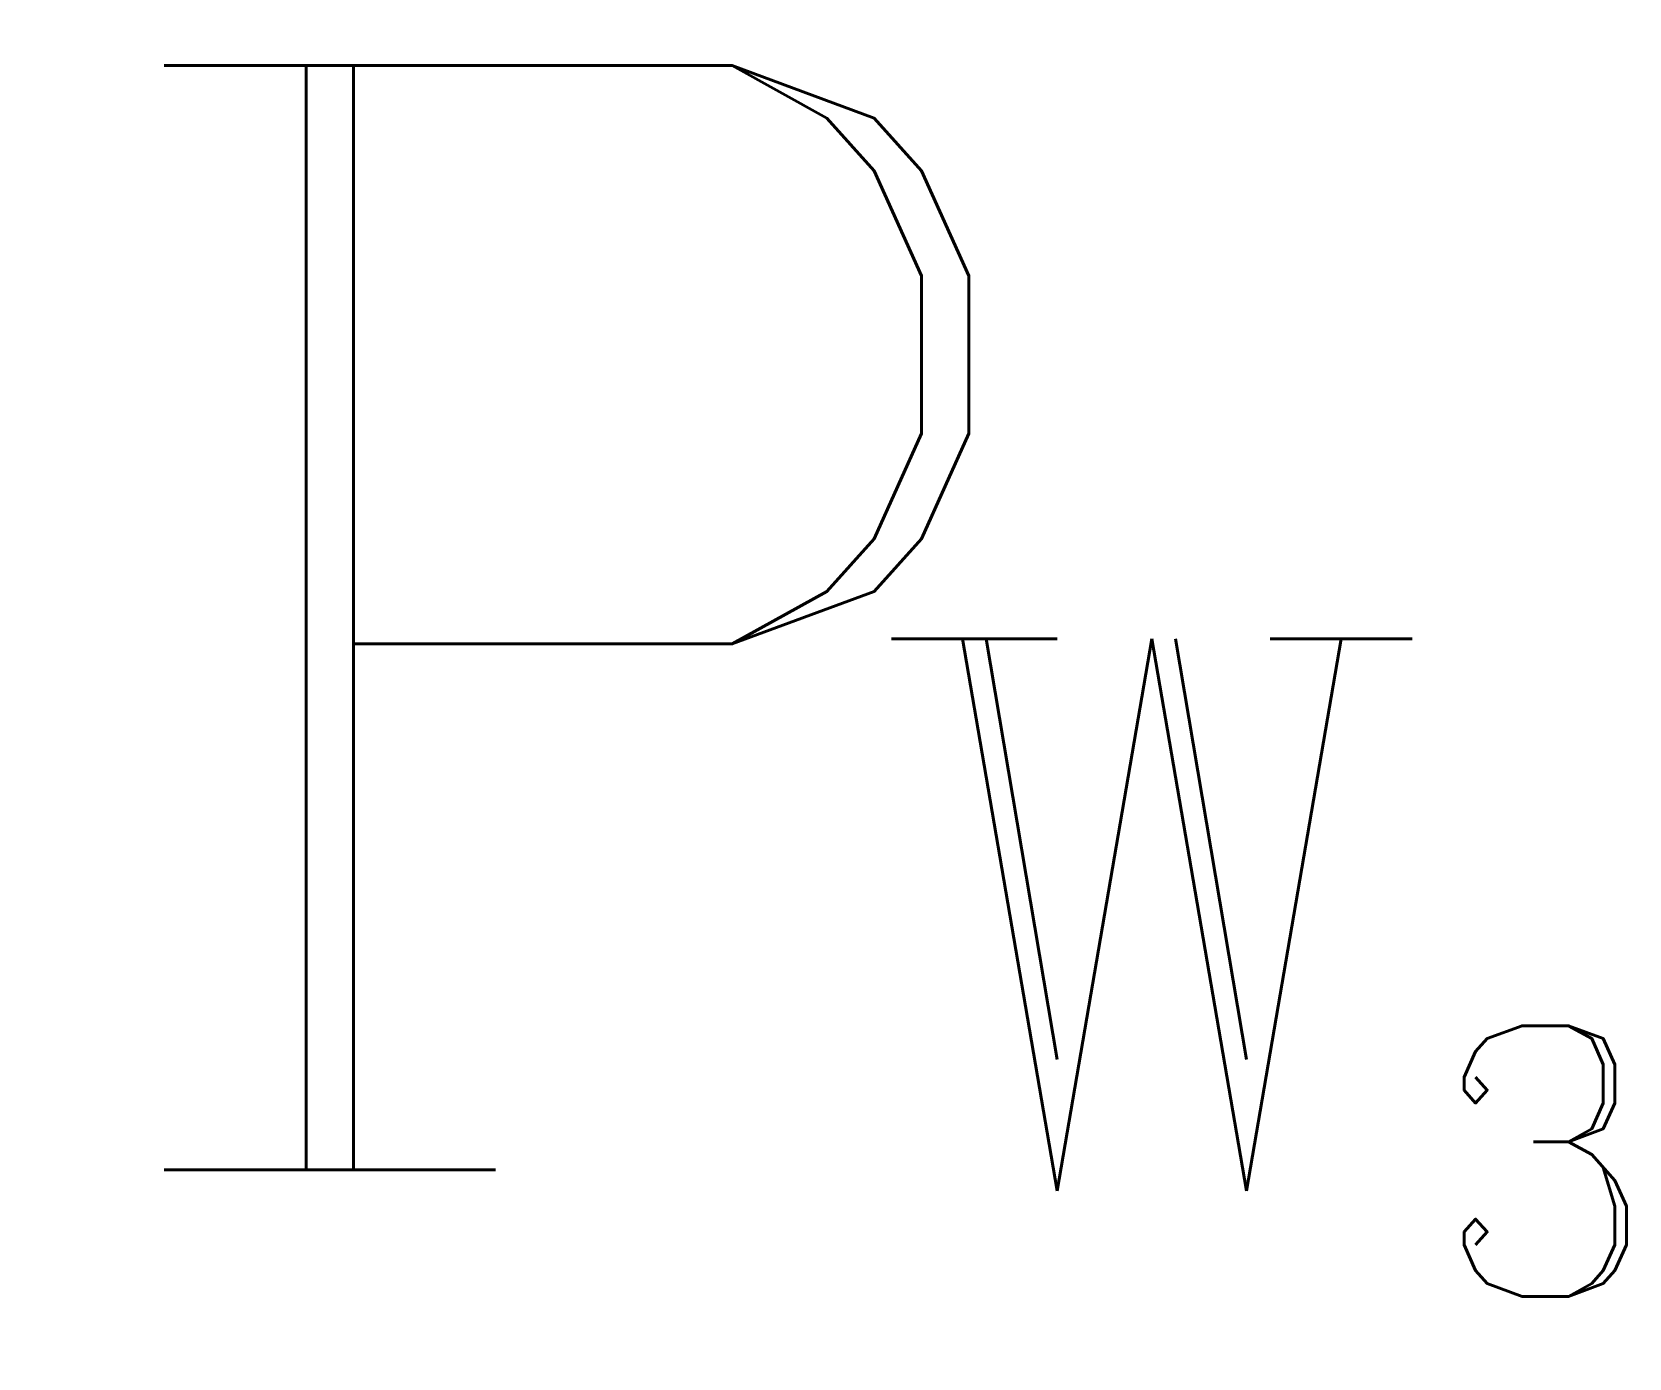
# Model space of a CAD drawing. Header units: inches. Extents: x -11.9 to 17.6, y 1.5 to 26.
import ezdxf

# ---------------------------------------------------------------- set-up
doc = ezdxf.new("R2010")
doc.units = ezdxf.units.IN
doc.header["$LTSCALE"] = 48
doc.header["$MEASUREMENT"] = 0
doc.styles.add('FSL12-1', font='complex.shx')

msp = doc.modelspace()

# ---------------------------------------------------------------- wipeouts: each hides what was drawn before it
msp.add_wipeout([(-11.899, 26.044), (17.601, 26.044), (17.601, 1.544), (-11.899, 1.544)])

# ---------------------------------------------------------------- next in the draw order: texts
at = {"linetype": 'Continuous', "attachment_point": 1, "style": 'FSL12-1'}
for s, insert, char_height, width in [('P', (-11.204, 25.422), 20.4, 91.8), ('W', (3.538, 14.834), 10.2, 66.9375), ('3', (13.91, 7.684), 5, 66.9375)]:
    msp.add_mtext(s, dxfattribs=dict(at, insert=insert, char_height=char_height, width=width))

doc.saveas('drawing.dxf')
